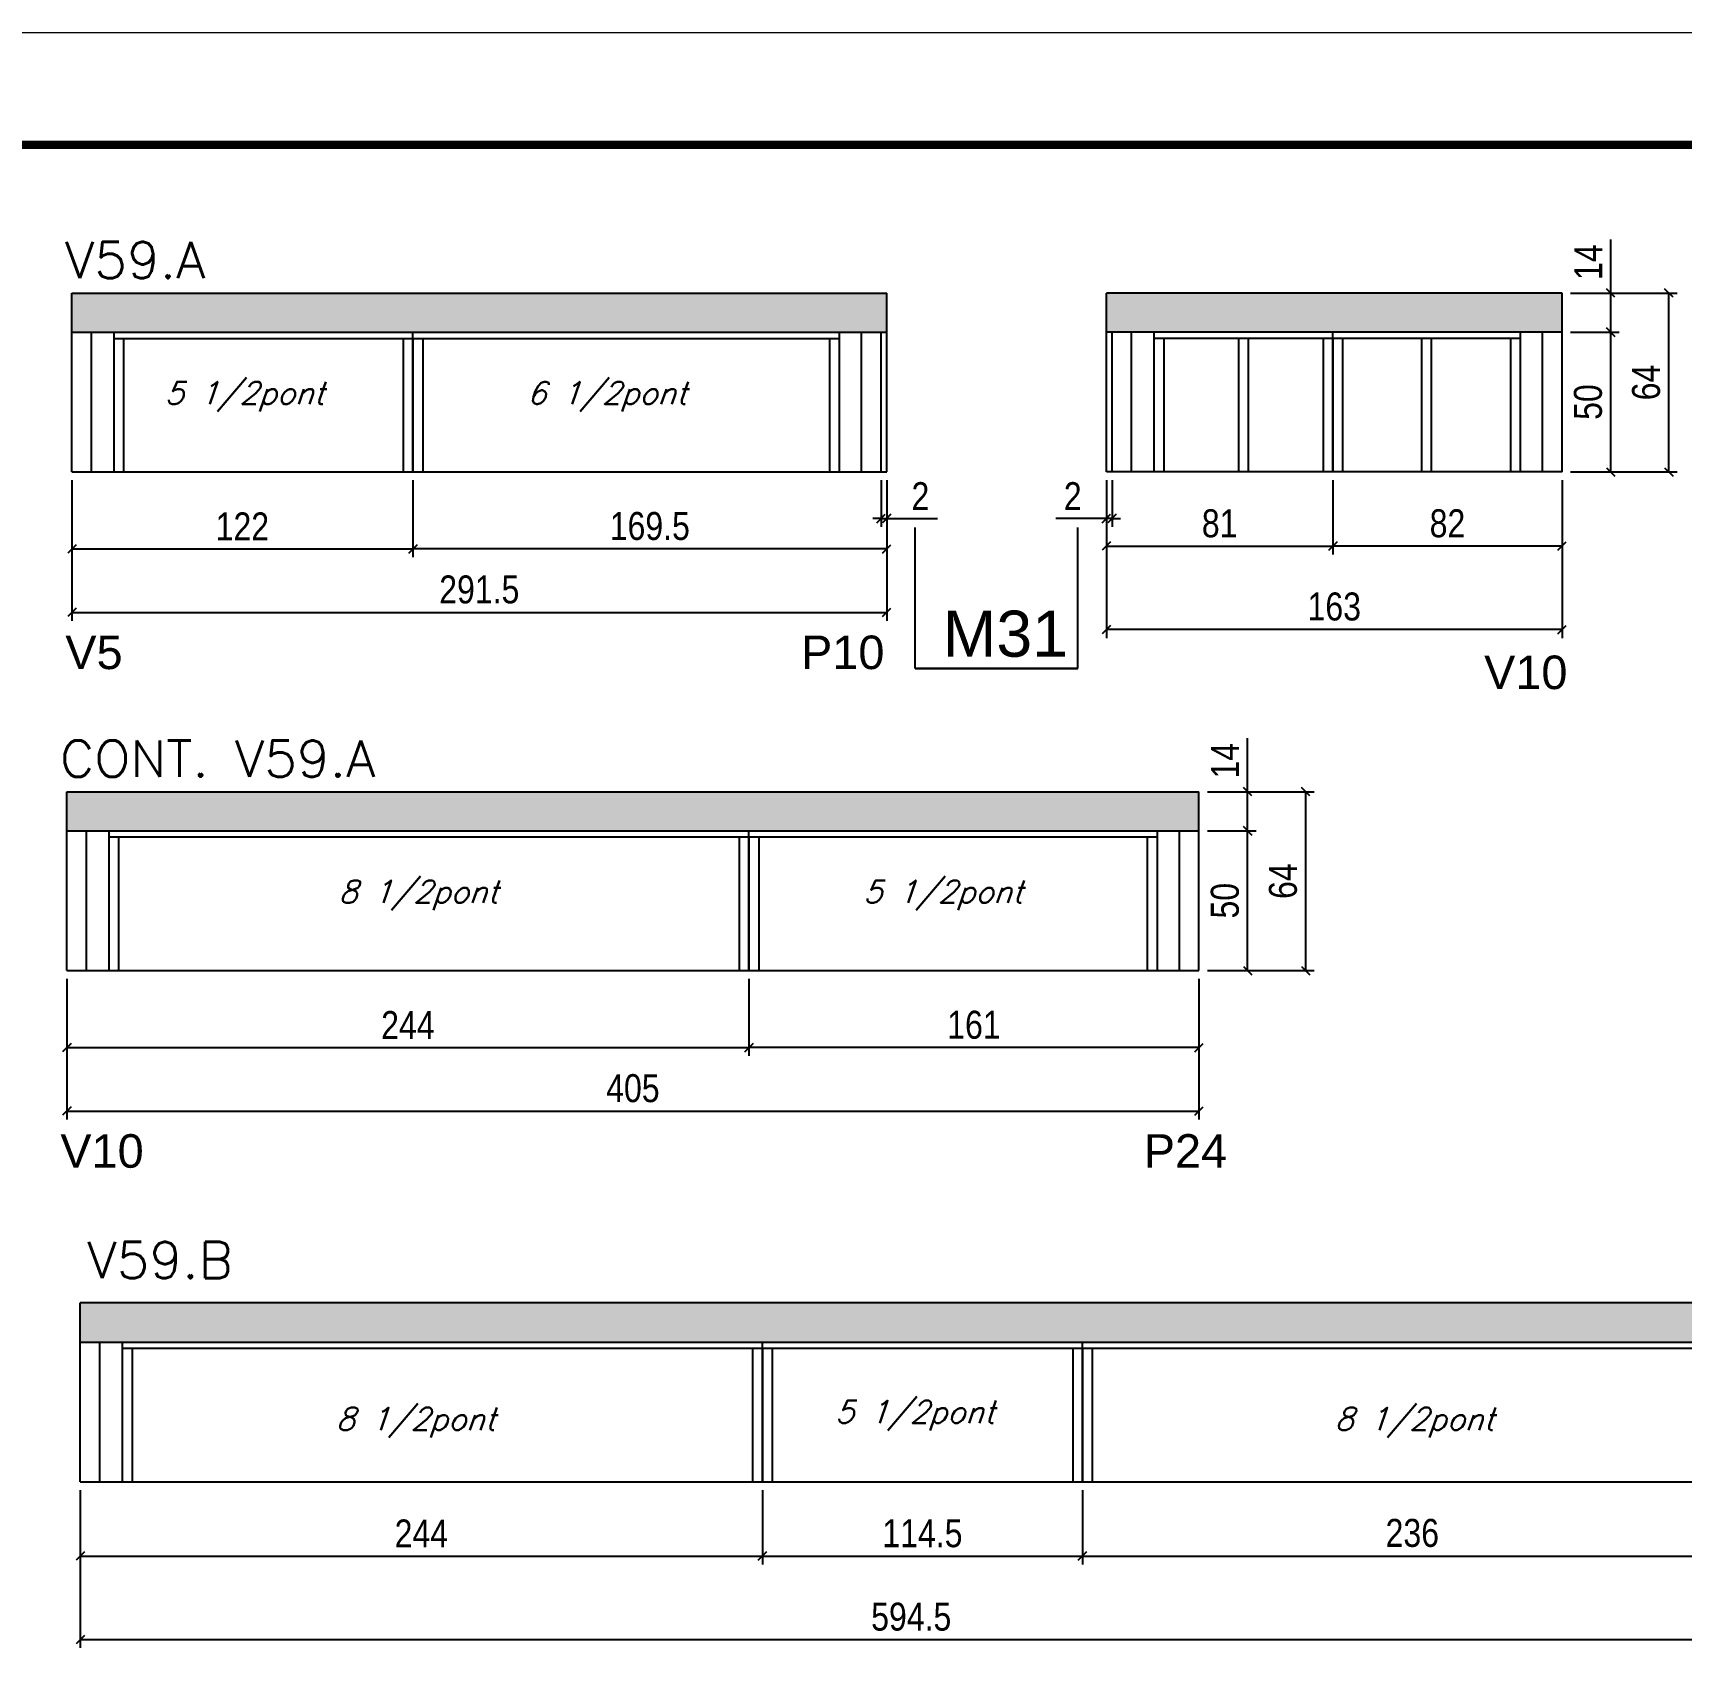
# Model space of a CAD drawing. Header units: millimetres. Extents: x 2921 to 9246, y 316 to 11751.
# Drawn here: x 6488 to 7077, y 1931 to 2514 of the extents above; entities that cross this region are included whole.
import ezdxf

# ---------------------------------------------------------------- set-up
doc = ezdxf.new("R2010")
doc.units = ezdxf.units.MM
doc.linetypes.add('DASHED', pattern=[0.75, 0.5, -0.25])
for name, color, linetype in [('1', 3, 'Continuous'), ('5', 5, 'Continuous'), ('COTA', 241, 'Continuous'), ('NOMENCLATURA', 7, 'Continuous'), ('Painéis', 200, 'Continuous'), ('SARR_2.2x7', 40, 'Continuous'), ('SARR_3.5x7', 81, 'Continuous'), ('texto', 7, 'Continuous')]:
    doc.layers.add(name, color=color, linetype=linetype)
for name, color, linetype, lineweight in [('Folhas', 255, 'Continuous', 9), ('SARRAFO DE PRESSAO', 251, 'DASHED', 9), ('Texto Seção', 7, 'Continuous', 15)]:
    doc.layers.add(name, color=color, linetype=linetype, lineweight=lineweight)
doc.styles.add('COTA TECNICA', font='techl___.ttf', dxfattribs={"height": 10})
doc.styles.add('REGUA-120', font='ROMANS.shx', dxfattribs={"height": 15})
doc.styles.add('Romans', font='romans.shx')
doc.styles.get("Standard").update_dxf_attribs({"font": 'arial.ttf'})
doc.dimstyles.new('PAINEL', dxfattribs={"dimtxt": 10, "dimasz": 3, "dimexe": 3, "dimexo": 3, "dimgap": 3, "dimtad": 1, "dimdec": 1, "dimzin": 12, "dimdsep": 46, "dimtxsty": 'COTA TECNICA', "dimblk1": 'OBLIQUE', "dimblk2": 'OBLIQUE', "dimsah": 1, "dimcen": 0.9, "dimclrd": 4, "dimclre": 4, "dimclrt": 240, "dimadec": 1, "dimazin": 3, "dimtfac": 1, "dimtdec": 1, "dimtmove": 0, "dimatfit": 3, "dimfxl": 1, "dimtolj": 1, "dimtzin": 12, "dimarcsym": 0})

# ---------------------------------------------------------------- blocks, each defined once
blk = doc.blocks.new('9999999999')
at = {"layer": 'Folhas'}
blk.add_lwpolyline([(98138.98, 34190.21), (99623.98, 34190.21), (99623.98, 35240.21), (98138.98, 35240.21)], close=True, dxfattribs=at)
at = {"layer": 'Folhas', "color": 30, "const_width": 3}
blk.add_lwpolyline([(98213.98, 34230.21), (99583.98, 34230.21), (99583.98, 35200.21), (98213.98, 35200.21)], close=True, dxfattribs=at)
blk = doc.blocks.new('_Oblique')
at = {"layer": '1', "color": 0, "lineweight": -2}
blk.add_line((-0.5, -0.5), (0.5, 0.5), dxfattribs=at)
blk = doc.blocks.new('*D618')
at = {"layer": 'Defpoints', "color": 0, "transparency": 16777216}
for p in [(6623.63, 2357.45), (6793.13, 2357.45), (6623.63, 2329.91)]:
    blk.add_point(p, dxfattribs=at)
at = {"layer": 'Painéis', "color": 4, "lineweight": -2, "transparency": 16777216}
for p, q in [((6623.63, 2354.45), (6623.63, 2326.91)), ((6793.13, 2354.45), (6793.13, 2326.91)), ((6793.13, 2329.91), (6623.63, 2329.91))]:
    blk.add_line(p, q, dxfattribs=at)
at = {"layer": 'Painéis', "color": 4, "lineweight": -2, "transparency": 16777216, "xscale": 3, "yscale": 3, "zscale": 3, "rotation": 180}
blk.add_blockref('_Oblique', (6623.63, 2329.91), dxfattribs=at)
at = {"layer": 'Painéis', "color": 4, "lineweight": -2, "transparency": 16777216, "xscale": 3, "yscale": 3, "zscale": 3}
blk.add_blockref('_Oblique', (6793.13, 2329.91), dxfattribs=at)
at = {"layer": 'Painéis', "color": 240, "lineweight": 5, "transparency": 16777216, "insert": (6708.38, 2338.05), "char_height": 10, "attachment_point": 5, "style": 'COTA TECNICA'}
blk.add_mtext('\\A1;169.5', dxfattribs=at)
blk = doc.blocks.new('*D627')
at = {"layer": 'Defpoints', "color": 0, "transparency": 16777216}
for p in [(7034.73, 2421.45), (7072.92, 2421.45), (7034.73, 2357.45)]:
    blk.add_point(p, dxfattribs=at)
at = {"layer": 'Painéis', "color": 4, "lineweight": -2, "transparency": 16777216}
for p, q in [((7037.73, 2421.45), (7075.92, 2421.45)), ((7072.92, 2357.45), (7072.92, 2421.45)), ((7037.73, 2357.45), (7075.92, 2357.45))]:
    blk.add_line(p, q, dxfattribs=at)
at = {"layer": 'Painéis', "color": 4, "lineweight": -2, "transparency": 16777216, "xscale": 3, "yscale": 3, "zscale": 3}
for p, rotation in [((7072.92, 2421.45), 90), ((7072.92, 2357.45), 270)]:
    blk.add_blockref('_Oblique', p, dxfattribs=dict(at, rotation=rotation))
at = {"layer": 'Painéis', "color": 240, "lineweight": 5, "transparency": 16777216, "insert": (7064.82, 2389.45), "char_height": 10, "attachment_point": 5, "rotation": 90, "style": 'COTA TECNICA'}
blk.add_mtext('\\A1;64', dxfattribs=at)
blk = doc.blocks.new('*D628')
at = {"layer": 'Defpoints', "color": 0, "transparency": 16777216}
for p in [(7034.73, 2407.45), (7052.15, 2407.45), (7034.73, 2357.45)]:
    blk.add_point(p, dxfattribs=at)
at = {"layer": 'Painéis', "color": 4, "lineweight": -2, "transparency": 16777216}
for p, q in [((7037.73, 2407.45), (7055.15, 2407.45)), ((7052.15, 2357.45), (7052.15, 2407.45)), ((7037.73, 2357.45), (7055.15, 2357.45))]:
    blk.add_line(p, q, dxfattribs=at)
at = {"layer": 'Painéis', "color": 4, "lineweight": -2, "transparency": 16777216, "xscale": 3, "yscale": 3, "zscale": 3}
for p, rotation in [((7052.15, 2407.45), 90), ((7052.15, 2357.45), 270)]:
    blk.add_blockref('_Oblique', p, dxfattribs=dict(at, rotation=rotation))
at = {"layer": 'Painéis', "color": 240, "lineweight": 5, "transparency": 16777216, "insert": (7044.04, 2382.45), "char_height": 10, "attachment_point": 5, "rotation": 90, "style": 'COTA TECNICA'}
blk.add_mtext('\\A1;50', dxfattribs=at)
blk = doc.blocks.new('*D629')
at = {"layer": 'Defpoints', "color": 0, "transparency": 16777216}
for p in [(7034.73, 2421.45), (7052.15, 2421.45), (7034.73, 2407.45)]:
    blk.add_point(p, dxfattribs=at)
at = {"layer": 'Painéis', "color": 4, "lineweight": -2, "transparency": 16777216}
for p, q in [((7052.15, 2421.45), (7052.15, 2440.57)), ((7037.73, 2421.45), (7055.15, 2421.45)), ((7052.15, 2407.45), (7052.15, 2421.45)), ((7037.73, 2407.45), (7055.15, 2407.45))]:
    blk.add_line(p, q, dxfattribs=at)
at = {"layer": 'Painéis', "color": 4, "lineweight": -2, "transparency": 16777216, "xscale": 3, "yscale": 3, "zscale": 3}
for p, rotation in [((7052.15, 2421.45), 90), ((7052.15, 2407.45), 270)]:
    blk.add_blockref('_Oblique', p, dxfattribs=dict(at, rotation=rotation))
at = {"layer": 'Painéis', "color": 240, "lineweight": 5, "transparency": 16777216, "insert": (7044.08, 2432.51), "char_height": 10, "attachment_point": 5, "rotation": 90, "style": 'COTA TECNICA'}
blk.add_mtext('\\A1;14', dxfattribs=at)
blk = doc.blocks.new('*D1078')
at = {"layer": 'Defpoints', "color": 0, "transparency": 16777216}
for p in [(6501.63, 2357.45), (6623.63, 2357.45), (6623.63, 2329.91)]:
    blk.add_point(p, dxfattribs=at)
at = {"layer": 'Painéis', "color": 4, "lineweight": -2, "transparency": 16777216}
for p, q in [((6501.63, 2354.45), (6501.63, 2326.91)), ((6623.63, 2354.45), (6623.63, 2326.91)), ((6501.63, 2329.91), (6623.63, 2329.91))]:
    blk.add_line(p, q, dxfattribs=at)
at = {"layer": 'Painéis', "color": 4, "lineweight": -2, "transparency": 16777216, "xscale": 3, "yscale": 3, "zscale": 3, "rotation": 180}
blk.add_blockref('_Oblique', (6501.63, 2329.91), dxfattribs=at)
at = {"layer": 'Painéis', "color": 4, "lineweight": -2, "transparency": 16777216, "xscale": 3, "yscale": 3, "zscale": 3}
blk.add_blockref('_Oblique', (6623.63, 2329.91), dxfattribs=at)
at = {"layer": 'Painéis', "color": 240, "lineweight": 5, "transparency": 16777216, "insert": (6562.63, 2337.97), "char_height": 10, "attachment_point": 5, "style": 'COTA TECNICA'}
blk.add_mtext('\\A1;122', dxfattribs=at)
blk = doc.blocks.new('*D1079')
at = {"layer": 'Defpoints', "color": 0, "transparency": 16777216}
for p in [(6501.63, 2357.45), (6793.13, 2357.45), (6793.13, 2307.22)]:
    blk.add_point(p, dxfattribs=at)
at = {"layer": 'Painéis', "color": 4, "lineweight": -2, "transparency": 16777216}
for p, q in [((6501.63, 2354.45), (6501.63, 2304.22)), ((6793.13, 2354.45), (6793.13, 2304.22)), ((6501.63, 2307.22), (6793.13, 2307.22))]:
    blk.add_line(p, q, dxfattribs=at)
at = {"layer": 'Painéis', "color": 4, "lineweight": -2, "transparency": 16777216, "xscale": 3, "yscale": 3, "zscale": 3, "rotation": 180}
blk.add_blockref('_Oblique', (6501.63, 2307.22), dxfattribs=at)
at = {"layer": 'Painéis', "color": 4, "lineweight": -2, "transparency": 16777216, "xscale": 3, "yscale": 3, "zscale": 3}
blk.add_blockref('_Oblique', (6793.13, 2307.22), dxfattribs=at)
at = {"layer": 'Painéis', "color": 240, "lineweight": 5, "transparency": 16777216, "insert": (6647.38, 2315.35), "char_height": 10, "attachment_point": 5, "style": 'COTA TECNICA'}
blk.add_mtext('\\A1;291.5', dxfattribs=at)
blk = doc.blocks.new('*D630')
at = {"layer": 'COTA', "color": 4, "linetype": 'ByBlock', "lineweight": -2, "transparency": 16777216}
for p, q in [((6791.13, 2354.45), (6791.13, 2337.79)), ((6793.13, 2354.45), (6793.13, 2337.79)), ((6791.13, 2340.79), (6788.13, 2340.79)), ((6791.13, 2340.79), (6793.13, 2340.79)), ((6793.13, 2340.79), (6811.24, 2340.79))]:
    blk.add_line(p, q, dxfattribs=at)
at = {"layer": 'Defpoints', "color": 0, "linetype": 'ByBlock', "transparency": 16777216}
for p in [(6791.13, 2357.45), (6793.13, 2357.45), (6793.13, 2340.79)]:
    blk.add_point(p, dxfattribs=at)
at = {"layer": 'COTA', "color": 4, "linetype": 'ByBlock', "lineweight": -2, "transparency": 16777216, "xscale": 3, "yscale": 3, "zscale": 3}
blk.add_blockref('_Oblique', (6791.13, 2340.79), dxfattribs=at)
at = {"layer": 'COTA', "color": 4, "linetype": 'ByBlock', "lineweight": -2, "transparency": 16777216, "xscale": 3, "yscale": 3, "zscale": 3, "rotation": 180}
blk.add_blockref('_Oblique', (6793.13, 2340.79), dxfattribs=at)
at = {"layer": 'COTA', "color": 240, "linetype": 'ByBlock', "transparency": 16777216, "insert": (6805.18, 2348.79), "char_height": 10, "attachment_point": 5, "style": 'COTA TECNICA'}
blk.add_mtext('\\A1;2', dxfattribs=at)
blk = doc.blocks.new('*D586')
at = {"layer": 'Defpoints', "color": 0, "transparency": 16777216}
for p in [(6871.73, 2357.45), (6952.73, 2357.45), (6952.73, 2330.91)]:
    blk.add_point(p, dxfattribs=at)
at = {"layer": 'Painéis', "color": 4, "lineweight": -2, "transparency": 16777216}
for p, q in [((6871.73, 2354.45), (6871.73, 2327.91)), ((6952.73, 2354.45), (6952.73, 2327.91)), ((6871.73, 2330.91), (6952.73, 2330.91))]:
    blk.add_line(p, q, dxfattribs=at)
at = {"layer": 'Painéis', "color": 4, "lineweight": -2, "transparency": 16777216, "xscale": 3, "yscale": 3, "zscale": 3, "rotation": 180}
blk.add_blockref('_Oblique', (6871.73, 2330.91), dxfattribs=at)
at = {"layer": 'Painéis', "color": 4, "lineweight": -2, "transparency": 16777216, "xscale": 3, "yscale": 3, "zscale": 3}
blk.add_blockref('_Oblique', (6952.73, 2330.91), dxfattribs=at)
at = {"layer": 'Painéis', "color": 240, "lineweight": 5, "transparency": 16777216, "insert": (6912.23, 2339.01), "char_height": 10, "attachment_point": 5, "style": 'COTA TECNICA'}
blk.add_mtext('\\A1;81', dxfattribs=at)
blk = doc.blocks.new('*D1054')
at = {"layer": 'Defpoints', "color": 0, "transparency": 16777216}
for p in [(6952.73, 2357.45), (7034.73, 2357.45), (6952.73, 2330.91)]:
    blk.add_point(p, dxfattribs=at)
at = {"layer": 'Painéis', "color": 4, "lineweight": -2, "transparency": 16777216}
for p, q in [((6952.73, 2354.45), (6952.73, 2327.91)), ((7034.73, 2354.45), (7034.73, 2327.91)), ((7034.73, 2330.91), (6952.73, 2330.91))]:
    blk.add_line(p, q, dxfattribs=at)
at = {"layer": 'Painéis', "color": 4, "lineweight": -2, "transparency": 16777216, "xscale": 3, "yscale": 3, "zscale": 3, "rotation": 180}
blk.add_blockref('_Oblique', (6952.73, 2330.91), dxfattribs=at)
at = {"layer": 'Painéis', "color": 4, "lineweight": -2, "transparency": 16777216, "xscale": 3, "yscale": 3, "zscale": 3}
blk.add_blockref('_Oblique', (7034.73, 2330.91), dxfattribs=at)
at = {"layer": 'Painéis', "color": 240, "lineweight": 5, "transparency": 16777216, "insert": (6993.73, 2339.01), "char_height": 10, "attachment_point": 5, "style": 'COTA TECNICA'}
blk.add_mtext('\\A1;82', dxfattribs=at)
blk = doc.blocks.new('*D587')
at = {"layer": 'Defpoints', "color": 0, "transparency": 16777216}
for p in [(6871.73, 2357.45), (7034.73, 2357.45), (6871.73, 2301.03)]:
    blk.add_point(p, dxfattribs=at)
at = {"layer": 'Painéis', "color": 4, "lineweight": -2, "transparency": 16777216}
for p, q in [((6871.73, 2354.45), (6871.73, 2298.03)), ((7034.73, 2354.45), (7034.73, 2298.03)), ((7034.73, 2301.03), (6871.73, 2301.03))]:
    blk.add_line(p, q, dxfattribs=at)
at = {"layer": 'Painéis', "color": 4, "lineweight": -2, "transparency": 16777216, "xscale": 3, "yscale": 3, "zscale": 3, "rotation": 180}
blk.add_blockref('_Oblique', (6871.73, 2301.03), dxfattribs=at)
at = {"layer": 'Painéis', "color": 4, "lineweight": -2, "transparency": 16777216, "xscale": 3, "yscale": 3, "zscale": 3}
blk.add_blockref('_Oblique', (7034.73, 2301.03), dxfattribs=at)
at = {"layer": 'Painéis', "color": 240, "lineweight": 5, "transparency": 16777216, "insert": (6953.23, 2309.25), "char_height": 10, "attachment_point": 5, "style": 'COTA TECNICA'}
blk.add_mtext('\\A1;163', dxfattribs=at)
blk = doc.blocks.new('*D588')
at = {"layer": 'COTA', "color": 4, "linetype": 'ByBlock', "lineweight": -2, "transparency": 16777216}
for p, q in [((6871.73, 2354.45), (6871.73, 2337.79)), ((6873.73, 2354.45), (6873.73, 2337.79)), ((6871.73, 2340.79), (6853.62, 2340.79)), ((6873.73, 2340.79), (6871.73, 2340.79)), ((6873.73, 2340.79), (6876.73, 2340.79))]:
    blk.add_line(p, q, dxfattribs=at)
at = {"layer": 'Defpoints', "color": 0, "linetype": 'ByBlock', "transparency": 16777216}
for p in [(6871.73, 2357.45), (6873.73, 2357.45), (6871.73, 2340.79)]:
    blk.add_point(p, dxfattribs=at)
at = {"layer": 'COTA', "color": 4, "linetype": 'ByBlock', "lineweight": -2, "transparency": 16777216, "xscale": 3, "yscale": 3, "zscale": 3}
blk.add_blockref('_Oblique', (6871.73, 2340.79), dxfattribs=at)
at = {"layer": 'COTA', "color": 4, "linetype": 'ByBlock', "lineweight": -2, "transparency": 16777216, "xscale": 3, "yscale": 3, "zscale": 3, "rotation": 180}
blk.add_blockref('_Oblique', (6873.73, 2340.79), dxfattribs=at)
at = {"layer": 'COTA', "color": 240, "linetype": 'ByBlock', "transparency": 16777216, "insert": (6859.67, 2348.79), "char_height": 10, "attachment_point": 5, "style": 'COTA TECNICA'}
blk.add_mtext('\\A1;2', dxfattribs=at)
blk = doc.blocks.new('*D589')
at = {"layer": 'Defpoints', "color": 0, "transparency": 16777216}
for p in [(6743.83, 2179.06), (6904.83, 2179.06), (6743.83, 2151.51)]:
    blk.add_point(p, dxfattribs=at)
at = {"layer": 'Painéis', "color": 4, "lineweight": -2, "transparency": 16777216}
for p, q in [((6743.83, 2176.06), (6743.83, 2148.51)), ((6904.83, 2176.06), (6904.83, 2148.51)), ((6904.83, 2151.51), (6743.83, 2151.51))]:
    blk.add_line(p, q, dxfattribs=at)
at = {"layer": 'Painéis', "color": 4, "lineweight": -2, "transparency": 16777216, "xscale": 3, "yscale": 3, "zscale": 3, "rotation": 180}
blk.add_blockref('_Oblique', (6743.83, 2151.51), dxfattribs=at)
at = {"layer": 'Painéis', "color": 4, "lineweight": -2, "transparency": 16777216, "xscale": 3, "yscale": 3, "zscale": 3}
blk.add_blockref('_Oblique', (6904.83, 2151.51), dxfattribs=at)
at = {"layer": 'Painéis', "color": 240, "lineweight": 5, "transparency": 16777216, "insert": (6824.33, 2159.62), "char_height": 10, "attachment_point": 5, "style": 'COTA TECNICA'}
blk.add_mtext('\\A1;161', dxfattribs=at)
blk = doc.blocks.new('*D1055')
at = {"layer": 'Defpoints', "color": 0, "transparency": 16777216}
for p in [(6904.83, 2243.06), (6943.02, 2243.06), (6904.83, 2179.06)]:
    blk.add_point(p, dxfattribs=at)
at = {"layer": 'Painéis', "color": 4, "lineweight": -2, "transparency": 16777216}
for p, q in [((6907.83, 2243.06), (6946.02, 2243.06)), ((6943.02, 2179.06), (6943.02, 2243.06)), ((6907.83, 2179.06), (6946.02, 2179.06))]:
    blk.add_line(p, q, dxfattribs=at)
at = {"layer": 'Painéis', "color": 4, "lineweight": -2, "transparency": 16777216, "xscale": 3, "yscale": 3, "zscale": 3}
for p, rotation in [((6943.02, 2243.06), 90), ((6943.02, 2179.06), 270)]:
    blk.add_blockref('_Oblique', p, dxfattribs=dict(at, rotation=rotation))
at = {"layer": 'Painéis', "color": 240, "lineweight": 5, "transparency": 16777216, "insert": (6934.92, 2211.06), "char_height": 10, "attachment_point": 5, "rotation": 90, "style": 'COTA TECNICA'}
blk.add_mtext('\\A1;64', dxfattribs=at)
blk = doc.blocks.new('*D1056')
at = {"layer": 'Defpoints', "color": 0, "transparency": 16777216}
for p in [(6904.83, 2229.06), (6922.25, 2229.06), (6904.83, 2179.06)]:
    blk.add_point(p, dxfattribs=at)
at = {"layer": 'Painéis', "color": 4, "lineweight": -2, "transparency": 16777216}
for p, q in [((6907.83, 2229.06), (6925.25, 2229.06)), ((6922.25, 2179.06), (6922.25, 2229.06)), ((6907.83, 2179.06), (6925.25, 2179.06))]:
    blk.add_line(p, q, dxfattribs=at)
at = {"layer": 'Painéis', "color": 4, "lineweight": -2, "transparency": 16777216, "xscale": 3, "yscale": 3, "zscale": 3}
for p, rotation in [((6922.25, 2229.06), 90), ((6922.25, 2179.06), 270)]:
    blk.add_blockref('_Oblique', p, dxfattribs=dict(at, rotation=rotation))
at = {"layer": 'Painéis', "color": 240, "lineweight": 5, "transparency": 16777216, "insert": (6914.14, 2204.06), "char_height": 10, "attachment_point": 5, "rotation": 90, "style": 'COTA TECNICA'}
blk.add_mtext('\\A1;50', dxfattribs=at)
blk = doc.blocks.new('*D1057')
at = {"layer": 'Defpoints', "color": 0, "transparency": 16777216}
for p in [(6904.83, 2243.06), (6922.25, 2243.06), (6904.83, 2229.06)]:
    blk.add_point(p, dxfattribs=at)
at = {"layer": 'Painéis', "color": 4, "lineweight": -2, "transparency": 16777216}
for p, q in [((6922.25, 2243.06), (6922.25, 2262.18)), ((6907.83, 2243.06), (6925.25, 2243.06)), ((6922.25, 2229.06), (6922.25, 2243.06)), ((6907.83, 2229.06), (6925.25, 2229.06))]:
    blk.add_line(p, q, dxfattribs=at)
at = {"layer": 'Painéis', "color": 4, "lineweight": -2, "transparency": 16777216, "xscale": 3, "yscale": 3, "zscale": 3}
for p, rotation in [((6922.25, 2243.06), 90), ((6922.25, 2229.06), 270)]:
    blk.add_blockref('_Oblique', p, dxfattribs=dict(at, rotation=rotation))
at = {"layer": 'Painéis', "color": 240, "lineweight": 5, "transparency": 16777216, "insert": (6914.18, 2254.12), "char_height": 10, "attachment_point": 5, "rotation": 90, "style": 'COTA TECNICA'}
blk.add_mtext('\\A1;14', dxfattribs=at)
blk = doc.blocks.new('*D1058')
at = {"layer": 'Defpoints', "color": 0, "transparency": 16777216}
for p in [(6499.83, 2179.06), (6743.83, 2179.06), (6743.83, 2151.51)]:
    blk.add_point(p, dxfattribs=at)
at = {"layer": 'Painéis', "color": 4, "lineweight": -2, "transparency": 16777216}
for p, q in [((6499.83, 2176.06), (6499.83, 2148.51)), ((6743.83, 2176.06), (6743.83, 2148.51)), ((6499.83, 2151.51), (6743.83, 2151.51))]:
    blk.add_line(p, q, dxfattribs=at)
at = {"layer": 'Painéis', "color": 4, "lineweight": -2, "transparency": 16777216, "xscale": 3, "yscale": 3, "zscale": 3, "rotation": 180}
blk.add_blockref('_Oblique', (6499.83, 2151.51), dxfattribs=at)
at = {"layer": 'Painéis', "color": 4, "lineweight": -2, "transparency": 16777216, "xscale": 3, "yscale": 3, "zscale": 3}
blk.add_blockref('_Oblique', (6743.83, 2151.51), dxfattribs=at)
at = {"layer": 'Painéis', "color": 240, "lineweight": 5, "transparency": 16777216, "insert": (6621.83, 2159.59), "char_height": 10, "attachment_point": 5, "style": 'COTA TECNICA'}
blk.add_mtext('\\A1;244', dxfattribs=at)
blk = doc.blocks.new('*D1059')
at = {"layer": 'Defpoints', "color": 0, "transparency": 16777216}
for p in [(6499.83, 2179.06), (6904.83, 2179.06), (6904.83, 2128.82)]:
    blk.add_point(p, dxfattribs=at)
at = {"layer": 'Painéis', "color": 4, "lineweight": -2, "transparency": 16777216}
for p, q in [((6499.83, 2176.06), (6499.83, 2125.82)), ((6904.83, 2176.06), (6904.83, 2125.82)), ((6499.83, 2128.82), (6904.83, 2128.82))]:
    blk.add_line(p, q, dxfattribs=at)
at = {"layer": 'Painéis', "color": 4, "lineweight": -2, "transparency": 16777216, "xscale": 3, "yscale": 3, "zscale": 3, "rotation": 180}
blk.add_blockref('_Oblique', (6499.83, 2128.82), dxfattribs=at)
at = {"layer": 'Painéis', "color": 4, "lineweight": -2, "transparency": 16777216, "xscale": 3, "yscale": 3, "zscale": 3}
blk.add_blockref('_Oblique', (6904.83, 2128.82), dxfattribs=at)
at = {"layer": 'Painéis', "color": 240, "lineweight": 5, "transparency": 16777216, "insert": (6702.33, 2136.93), "char_height": 10, "attachment_point": 5, "style": 'COTA TECNICA'}
blk.add_mtext('\\A1;405', dxfattribs=at)
blk = doc.blocks.new('*D590')
at = {"layer": 'COTA', "color": 4, "linetype": 'ByBlock', "lineweight": -2, "transparency": 16777216}
for p, q in [((6504.65, 1993.14), (6504.65, 1966.6)), ((6748.65, 1993.14), (6748.65, 1966.6)), ((6504.65, 1969.6), (6748.65, 1969.6))]:
    blk.add_line(p, q, dxfattribs=at)
at = {"layer": 'Defpoints', "color": 0, "linetype": 'ByBlock', "transparency": 16777216}
for p in [(6504.65, 1996.14), (6748.65, 1996.14), (6748.65, 1969.6)]:
    blk.add_point(p, dxfattribs=at)
at = {"layer": 'COTA', "color": 4, "linetype": 'ByBlock', "lineweight": -2, "transparency": 16777216, "xscale": 3, "yscale": 3, "zscale": 3, "rotation": 180}
blk.add_blockref('_Oblique', (6504.65, 1969.6), dxfattribs=at)
at = {"layer": 'COTA', "color": 4, "linetype": 'ByBlock', "lineweight": -2, "transparency": 16777216, "xscale": 3, "yscale": 3, "zscale": 3}
blk.add_blockref('_Oblique', (6748.65, 1969.6), dxfattribs=at)
at = {"layer": 'COTA', "color": 240, "linetype": 'ByBlock', "transparency": 16777216, "insert": (6626.65, 1977.68), "char_height": 10, "attachment_point": 5, "style": 'COTA TECNICA'}
blk.add_mtext('\\A1;244', dxfattribs=at)
blk = doc.blocks.new('*D591')
at = {"layer": 'COTA', "color": 4, "linetype": 'ByBlock', "lineweight": -2, "transparency": 16777216}
for p, q in [((6863.15, 1993.14), (6863.15, 1966.6)), ((7099.15, 1993.14), (7099.15, 1966.6)), ((6863.15, 1969.6), (7099.15, 1969.6))]:
    blk.add_line(p, q, dxfattribs=at)
at = {"layer": 'Defpoints', "color": 0, "linetype": 'ByBlock', "transparency": 16777216}
for p in [(6863.15, 1996.14), (7099.15, 1996.14), (7099.15, 1969.6)]:
    blk.add_point(p, dxfattribs=at)
at = {"layer": 'COTA', "color": 4, "linetype": 'ByBlock', "lineweight": -2, "transparency": 16777216, "xscale": 3, "yscale": 3, "zscale": 3, "rotation": 180}
blk.add_blockref('_Oblique', (6863.15, 1969.6), dxfattribs=at)
at = {"layer": 'COTA', "color": 4, "linetype": 'ByBlock', "lineweight": -2, "transparency": 16777216, "xscale": 3, "yscale": 3, "zscale": 3}
blk.add_blockref('_Oblique', (7099.15, 1969.6), dxfattribs=at)
at = {"layer": 'COTA', "color": 240, "linetype": 'ByBlock', "transparency": 16777216, "insert": (6981.15, 1977.82), "char_height": 10, "width": 210.731, "attachment_point": 5, "style": 'COTA TECNICA'}
blk.add_mtext('\\A1;236', dxfattribs=at)
blk = doc.blocks.new('*D1060')
at = {"layer": 'COTA', "color": 4, "linetype": 'ByBlock', "lineweight": -2, "transparency": 16777216}
for p, q in [((6504.65, 1993.14), (6504.65, 1936.72)), ((7099.15, 1993.14), (7099.15, 1936.72)), ((6504.65, 1939.72), (7099.15, 1939.72))]:
    blk.add_line(p, q, dxfattribs=at)
at = {"layer": 'Defpoints', "color": 0, "linetype": 'ByBlock', "transparency": 16777216}
for p in [(6504.65, 1996.14), (7099.15, 1996.14), (7099.15, 1939.72)]:
    blk.add_point(p, dxfattribs=at)
at = {"layer": 'COTA', "color": 4, "linetype": 'ByBlock', "lineweight": -2, "transparency": 16777216, "xscale": 3, "yscale": 3, "zscale": 3, "rotation": 180}
blk.add_blockref('_Oblique', (6504.65, 1939.72), dxfattribs=at)
at = {"layer": 'COTA', "color": 4, "linetype": 'ByBlock', "lineweight": -2, "transparency": 16777216, "xscale": 3, "yscale": 3, "zscale": 3}
blk.add_blockref('_Oblique', (7099.15, 1939.72), dxfattribs=at)
at = {"layer": 'COTA', "color": 240, "linetype": 'ByBlock', "transparency": 16777216, "insert": (6801.9, 1947.86), "char_height": 10, "attachment_point": 5, "style": 'COTA TECNICA'}
blk.add_mtext('\\A1;594.5', dxfattribs=at)
blk = doc.blocks.new('*D592')
at = {"layer": 'COTA', "color": 4, "linetype": 'ByBlock', "lineweight": -2, "transparency": 16777216}
for p, q in [((6748.65, 1993.14), (6748.65, 1966.6)), ((6863.15, 1993.14), (6863.15, 1966.6)), ((6748.65, 1969.6), (6863.15, 1969.6))]:
    blk.add_line(p, q, dxfattribs=at)
at = {"layer": 'Defpoints', "color": 0, "linetype": 'ByBlock', "transparency": 16777216}
for p in [(6748.65, 1996.14), (6863.15, 1996.14), (6863.15, 1969.6)]:
    blk.add_point(p, dxfattribs=at)
at = {"layer": 'COTA', "color": 4, "linetype": 'ByBlock', "lineweight": -2, "transparency": 16777216, "xscale": 3, "yscale": 3, "zscale": 3, "rotation": 180}
blk.add_blockref('_Oblique', (6748.65, 1969.6), dxfattribs=at)
at = {"layer": 'COTA', "color": 4, "linetype": 'ByBlock', "lineweight": -2, "transparency": 16777216, "xscale": 3, "yscale": 3, "zscale": 3}
blk.add_blockref('_Oblique', (6863.15, 1969.6), dxfattribs=at)
at = {"layer": 'COTA', "color": 240, "linetype": 'ByBlock', "transparency": 16777216, "insert": (6805.9, 1977.71), "char_height": 10, "attachment_point": 5, "style": 'COTA TECNICA'}
blk.add_mtext('\\A1;114.5', dxfattribs=at)

msp = doc.modelspace()

# ---------------------------------------------------------------- hatches: boundary and pattern name
at = {"layer": 'COTA', "linetype": 'ByBlock'}
h = msp.add_hatch(dxfattribs=at)
h.set_pattern_fill('AR-CONC', color=256, scale=0.03)
h.set_pattern_definition([(50, (4936.9086, -14134.374), (5.4655401, -0.4781726), [0.5715, -6.2865]), (355, (4936.9086, -14134.374), (-1.0573026, 5.7317054), [0.4572, -5.0292175]), (100.451445, (4937.364, -14134.414), (4.4082374, 5.2535326), [0.4857003, -5.3427073]), (46.1842, (4936.9086, -14132.85), (8.1323712, -1.2612698), [0.85725, -9.42975]), (96.63556, (4937.586, -14132.955), (7.122124, 7.4227837), [0.7285507, -8.0140682]), (351.18415, (4936.909, -14132.85), (7.122124, 7.4227837), [0.685799, -7.543792]), (21, (4937.6706, -14133.231), (4.5484317, -3.067956), [0.5715, -6.2865]), (326, (4937.6706, -14133.231), (1.8540609, 5.525639), [0.4572, -5.0292]), (71.451445, (4938.0497, -14133.487), (6.4024926, 2.457683), [0.4857003, -5.3426981]), (37.5, (4936.9086, -14134.3742), (0.0926581, 2.53665117), [0, -4.96824, 0, -5.1054, 0, -5.04825]), (7.5, (4936.9086, -14134.3742), (2.00458988, 3.00541724), [0, -2.91084, 0, -4.85394, 0, -1.92405]), (327.5, (4935.2094, -14134.3742), (4.06771786, -0.17186232), [0, -1.905, 0, -5.9436, 0, -7.8867]), (317.5, (4934.4474, -14134.3742), (4.44387544, 0.7627947), [0, -2.4765, 0, -3.94716, 0, -5.6007])])
h.paths.add_polyline_path([(6793.13, 2407.45), (6793.13, 2421.45), (6501.63, 2421.45), (6501.63, 2407.45)])
h = msp.add_hatch(dxfattribs=at)
h.set_pattern_fill('AR-CONC', color=256, scale=0.03)
h.set_pattern_definition([(50, (5370.2836, -14134.374), (5.4655401, -0.4781726), [0.5715, -6.2865]), (355, (5370.2836, -14134.374), (-1.0573026, 5.7317054), [0.4572, -5.0292175]), (100.451445, (5370.739, -14134.414), (4.4082374, 5.2535326), [0.4857003, -5.3427073]), (46.1842, (5370.2836, -14132.85), (8.1323712, -1.2612698), [0.85725, -9.42975]), (96.63556, (5370.961, -14132.955), (7.122124, 7.4227837), [0.7285507, -8.0140682]), (351.18415, (5370.284, -14132.85), (7.122124, 7.4227837), [0.685799, -7.543792]), (21, (5371.0456, -14133.231), (4.5484317, -3.067956), [0.5715, -6.2865]), (326, (5371.0456, -14133.231), (1.8540609, 5.525639), [0.4572, -5.0292]), (71.451445, (5371.4246, -14133.487), (6.4024926, 2.457683), [0.4857003, -5.3426981]), (37.5, (5370.2836, -14134.3742), (0.0926581, 2.53665117), [0, -4.96824, 0, -5.1054, 0, -5.04825]), (7.5, (5370.2836, -14134.3742), (2.00458988, 3.00541724), [0, -2.91084, 0, -4.85394, 0, -1.92405]), (327.5, (5368.5843, -14134.3742), (4.06771786, -0.17186232), [0, -1.905, 0, -5.9436, 0, -7.8867]), (317.5, (5367.8223, -14134.3742), (4.44387544, 0.7627947), [0, -2.4765, 0, -3.94716, 0, -5.6007])])
h.paths.add_polyline_path([(7034.73, 2421.45), (7034.73, 2407.45), (6871.73, 2407.45), (6871.73, 2421.45)])
h = msp.add_hatch(dxfattribs=at)
h.set_pattern_fill('AR-CONC', color=256, scale=0.03)
h.set_pattern_definition([(50, (4935.112, -14312.768), (5.4655401, -0.4781726), [0.5715, -6.2865]), (355, (4935.112, -14312.768), (-1.0573026, 5.7317054), [0.4572, -5.0292175]), (100.451445, (4935.5676, -14312.808), (4.4082374, 5.2535326), [0.4857003, -5.3427073]), (46.1842, (4935.112, -14311.244), (8.1323712, -1.2612698), [0.85725, -9.42975]), (96.63556, (4935.79, -14311.349), (7.122124, 7.4227837), [0.7285507, -8.0140682]), (351.18415, (4935.112, -14311.244), (7.122124, 7.4227837), [0.685799, -7.543792]), (21, (4935.874, -14311.625), (4.5484317, -3.067956), [0.5715, -6.2865]), (326, (4935.874, -14311.625), (1.8540609, 5.525639), [0.4572, -5.0292]), (71.451445, (4936.253, -14311.8807), (6.4024926, 2.457683), [0.4857003, -5.3426981]), (37.5, (4935.1122, -14312.768), (0.0926581, 2.53665117), [0, -4.96824, 0, -5.1054, 0, -5.04825]), (7.5, (4935.1122, -14312.768), (2.00458988, 3.00541724), [0, -2.91084, 0, -4.85394, 0, -1.92405]), (327.5, (4933.413, -14312.768), (4.06771786, -0.17186232), [0, -1.905, 0, -5.9436, 0, -7.8867]), (317.5, (4932.651, -14312.768), (4.44387544, 0.7627947), [0, -2.4765, 0, -3.94716, 0, -5.6007])])
h.paths.add_polyline_path([(6904.83, 2229.06), (6904.83, 2243.06), (6499.83, 2243.06), (6499.83, 2229.06)])
h = msp.add_hatch(dxfattribs=at)
h.set_pattern_fill('AR-CONC', color=256, scale=0.03)
h.set_pattern_definition([(50, (-125204.8163, -31837.813), (5.46554007, -0.47817257), [0.5715, -6.2865]), (355, (-125204.8163, -31837.813), (-1.05730264, 5.73170536), [0.4572, -5.02921753]), (100.4514447, (-125204.361, -31837.8526), (4.40823741, 5.25353256), [0.48570026, -5.34270734]), (46.1842, (-125204.8163, -31836.289), (8.13237123, -1.26126984), [0.85725, -9.42975]), (96.6355576, (-125204.139, -31836.394), (7.122124, 7.42278374), [0.7285507, -8.01406824]), (351.184151, (-125204.816, -31836.289), (7.122124, 7.42278374), [0.685799, -7.54379196]), (21, (-125204.0543, -31836.67), (4.54843174, -3.06795595), [0.5715, -6.2865]), (326, (-125204.0543, -31836.67), (1.85406085, 5.52563898), [0.4572, -5.0292]), (71.451445, (-125203.6753, -31836.9254), (6.40249258, 2.45768307), [0.48570026, -5.34269813]), (37.5, (-125204.8163, -31837.8128), (0.092658098, 2.536651166), [0, -4.96824, 0, -5.1054, 0, -5.04825]), (7.5, (-125204.8163, -31837.8128), (2.004589875, 3.005417245), [0, -2.91084, 0, -4.85394, 0, -1.92405]), (327.5, (-125206.5156, -31837.8128), (4.067717855, -0.17186232), [0, -1.905, 0, -5.9436, 0, -7.8867]), (317.5, (-125207.2776, -31837.8128), (4.44387544, 0.76279473), [0, -2.4765, 0, -3.94716, 0, -5.6007])])
h.paths.add_polyline_path([(6504.65, 2060.14), (6504.65, 2046.14), (7099.15, 2046.14), (7099.15, 2060.14)])

# ---------------------------------------------------------------- linework, layer by layer
for p, q in [((6501.63, 2421.45), (6793.13, 2421.45)), ((6501.63, 2407.45), (6501.63, 2421.45)), ((6793.13, 2407.45), (6793.13, 2421.45)), ((7034.73, 2421.45), (6871.73, 2421.45)), ((6871.73, 2407.45), (6871.73, 2421.45)), ((7034.73, 2407.45), (7034.73, 2421.45)), ((6499.83, 2243.06), (6904.83, 2243.06)), ((6499.83, 2229.06), (6499.83, 2243.06)), ((6904.83, 2229.06), (6904.83, 2243.06)), ((7099.15, 2060.14), (6504.65, 2060.14)), ((6504.65, 2046.14), (6504.65, 2060.14))]:
    msp.add_line(p, q, dxfattribs=at)
at = {"layer": 'NOMENCLATURA', "linetype": 'Continuous'}
for p, q in [((6803.33, 2287.13), (6803.33, 2337.52)), ((6861.53, 2287.13), (6861.53, 2337.52)), ((6861.53, 2287.13), (6803.33, 2287.13)), ((6803.33, 2287.13), (6861.53, 2287.13))]:
    msp.add_line(p, q, dxfattribs=at)
at = {"layer": 'Painéis', "linetype": 'ByBlock'}
for p, q in [((6501.63, 2357.45), (6501.63, 2407.45)), ((6501.63, 2407.45), (6793.13, 2407.45)), ((6623.63, 2357.45), (6623.63, 2407.45)), ((6791.13, 2357.45), (6791.13, 2407.45)), ((7034.73, 2407.45), (6871.73, 2407.45)), ((6873.73, 2357.45), (6873.73, 2407.45)), ((6952.73, 2357.45), (6952.73, 2407.45)), ((7034.73, 2357.45), (7034.73, 2407.45)), ((6501.63, 2357.45), (6793.13, 2357.45)), ((7034.73, 2357.45), (6871.73, 2357.45)), ((6499.83, 2179.06), (6499.83, 2229.06)), ((6499.83, 2229.06), (6904.83, 2229.06)), ((6743.83, 2179.06), (6743.83, 2229.06)), ((6499.83, 2179.06), (6904.83, 2179.06)), ((6504.65, 2046.14), (7099.15, 2046.14)), ((6504.65, 1996.14), (6504.65, 2046.14)), ((6748.65, 1996.14), (6748.65, 2046.14)), ((6863.15, 1996.14), (6863.15, 2046.14)), ((6504.65, 1996.14), (7099.15, 1996.14))]:
    msp.add_line(p, q, dxfattribs=at)
at = {"layer": 'Painéis'}
for p, q in [((6793.13, 2357.45), (6793.13, 2407.45)), ((6871.73, 2357.45), (6871.73, 2407.45)), ((6904.83, 2179.06), (6904.83, 2229.06))]:
    msp.add_line(p, q, dxfattribs=at)
at = {"layer": 'SARR_2.2x7', "linetype": 'Continuous'}
for p, q in [((6508.63, 2357.45), (6508.63, 2407.45)), ((6784.13, 2357.45), (6784.13, 2407.45)), ((6880.73, 2357.45), (6880.73, 2407.45)), ((7027.73, 2357.45), (7027.73, 2407.45)), ((6516.63, 2405.25), (6623.63, 2405.25)), ((6623.63, 2405.25), (6776.13, 2405.25)), ((6952.73, 2405.25), (6888.73, 2405.25)), ((7019.73, 2405.25), (6952.73, 2405.25)), ((6506.83, 2179.06), (6506.83, 2229.06)), ((6897.83, 2179.06), (6897.83, 2229.06)), ((6514.83, 2226.86), (6743.83, 2226.86)), ((6743.83, 2226.86), (6889.83, 2226.86)), ((6511.65, 1996.14), (6511.65, 2046.14)), ((6519.65, 2043.94), (6748.65, 2043.94)), ((6748.65, 2043.94), (6863.15, 2043.94)), ((6863.15, 2043.94), (7082.15, 2043.94))]:
    msp.add_line(p, q, dxfattribs=at)
at = {"layer": 'SARR_3.5x7'}
for p, q in [((6516.63, 2407.45), (6516.63, 2357.45)), ((6776.13, 2407.45), (6776.13, 2357.45)), ((6888.73, 2407.45), (6888.73, 2357.45)), ((7019.73, 2407.45), (7019.73, 2357.45)), ((6520.13, 2405.25), (6520.13, 2357.45)), ((6620.13, 2405.25), (6620.13, 2357.45)), ((6623.63, 2405.25), (6623.63, 2357.45)), ((6627.13, 2405.25), (6627.13, 2357.45)), ((6772.63, 2405.25), (6772.63, 2357.45)), ((6892.23, 2405.25), (6892.23, 2357.45)), ((6918.95, 2405.25), (6918.95, 2357.45)), ((6922.45, 2405.25), (6922.45, 2357.45)), ((6949.23, 2405.25), (6949.23, 2357.45)), ((6952.73, 2405.25), (6952.73, 2357.45)), ((6956.23, 2405.25), (6956.23, 2357.45)), ((6984.45, 2405.25), (6984.45, 2357.45)), ((6987.95, 2405.25), (6987.95, 2357.45)), ((7016.23, 2405.25), (7016.23, 2357.45)), ((6514.83, 2229.06), (6514.83, 2179.06)), ((6889.83, 2229.06), (6889.83, 2179.06)), ((6518.33, 2226.86), (6518.33, 2179.06)), ((6740.33, 2226.86), (6740.33, 2179.06)), ((6743.83, 2226.86), (6743.83, 2179.06)), ((6747.33, 2226.86), (6747.33, 2179.06)), ((6886.33, 2226.86), (6886.33, 2179.06)), ((6519.65, 2046.14), (6519.65, 1996.14)), ((6523.15, 2043.94), (6523.15, 1996.14)), ((6745.15, 2043.94), (6745.15, 1996.14)), ((6748.65, 2043.94), (6748.65, 1996.14)), ((6752.15, 2043.94), (6752.15, 1996.14)), ((6859.65, 2043.94), (6859.65, 1996.14)), ((6863.15, 2043.94), (6863.15, 1996.14)), ((6866.65, 2043.94), (6866.65, 1996.14)), ((6519.65, 1996.14), (6523.15, 1996.14)), ((6745.15, 1996.14), (6748.65, 1996.14)), ((6748.65, 1996.14), (6752.15, 1996.14))]:
    msp.add_line(p, q, dxfattribs=at)

# ---------------------------------------------------------------- block references
at = {"layer": 'SARRAFO DE PRESSAO', "color": 6, "linetype": 'ByBlock'}
msp.add_blockref('9999999999', (-92047.32, -32725.71), dxfattribs=at)

# ---------------------------------------------------------------- texts
at = {"layer": '5', "linetype": 'Continuous'}
for s, rotation, p in [('V5', 0.00004, (6499.29, 2286.92)), ('P10', 0.00004, (6762.49, 2286.92)), ('V10', 359.99996, (7006.83, 2279.76)), ('V10', 0.00004, (6497.5, 2108.53)), ('P24', 0.00004, (6885.08, 2108.53))]:
    msp.add_text(s, height=12, rotation=rotation, dxfattribs=at).set_placement(p)
at = {"layer": 'NOMENCLATURA', "linetype": 'Continuous'}
msp.add_text('M31', height=16.5, dxfattribs=at).set_placement((6813.15, 2291.33))
at = {"layer": 'texto', "color": 2, "char_height": 8, "attachment_point": 5, "style": 'Romans'}
for s, insert in [('{\\Q19;\\C256;5 1/2pont}', (6563.44, 2384.37)), ('{\\Q19;\\C256;6 1/2pont}', (6693.09, 2384.37)), ('{\\Q19;\\C256;8 1/2pont}', (6625.6, 2205.98)), ('{\\Q19;\\C256;5 1/2pont}', (6813.29, 2205.98)), ('{\\Q19;\\C256;8 1/2pont}', (6624.66, 2017.36)), ('{\\Q19;\\C256;5 1/2pont}', (6803.21, 2019.87)), ('{\\Q19;\\C256;8 1/2pont}', (6981.93, 2017.36))]:
    msp.add_mtext(s, dxfattribs=dict(at, insert=insert))
at = {"layer": 'Texto Seção', "style": 'REGUA-120', "width": 1.05}
for s, p in [('V59.A', (6499.17, 2426.77)), ('CONT. V59.A', (6497.37, 2248.38)), ('V59.B', (6507.17, 2069.02))]:
    msp.add_text(s, height=13, dxfattribs=at).set_placement(p)

# ---------------------------------------------------------------- dimensions: what is measured, and where the dimension line sits
at = {"layer": 'COTA', "linetype": 'ByBlock'}
for base, p1, p2, picture, middle in [((6793.13, 2340.79), (6791.13, 2357.45), (6793.13, 2357.45), '*D630', (6805.18, 2348.79)), ((6748.65, 1969.6), (6504.65, 1996.14), (6748.65, 1996.14), '*D590', (6626.65, 1977.68)), ((7099.15, 1939.72), (6504.65, 1996.14), (7099.15, 1996.14), '*D1060', (6801.9, 1947.86)), ((6863.15, 1969.6), (6748.65, 1996.14), (6863.15, 1996.14), '*D592', (6805.9, 1977.71))]:
    dim = msp.add_linear_dim(base=base, p1=p1, p2=p2, dimstyle='PAINEL', dxfattribs=at)
    dim.commit()
    dim.dimension.update_dxf_attribs({"geometry": picture, "text_midpoint": middle})
dim = msp.add_linear_dim(base=(6871.73, 2340.79), p1=(6873.73, 2357.45), p2=(6871.73, 2357.45), angle=180, dimstyle='PAINEL', dxfattribs=at)
dim.commit()
dim.dimension.update_dxf_attribs({"geometry": '*D588', "text_midpoint": (6859.67, 2348.79)})
dim = msp.add_linear_dim(base=(7099.15, 1969.6), p1=(6863.15, 1996.14), p2=(7099.15, 1996.14), dimstyle='PAINEL', override={"dimtmove": 1}, dxfattribs=at)
dim.commit()
dim.dimension.update_dxf_attribs({"geometry": '*D591', "text_midpoint": (6981.15, 1977.82)})
at = {"layer": 'Painéis', "lineweight": 5}
for base, p1, p2, angle, picture, middle in [((7052.15, 2421.45), (7034.73, 2407.45), (7034.73, 2421.45), 90, '*D629', (7044.08, 2432.51)), ((7072.92, 2421.45), (7034.73, 2357.45), (7034.73, 2421.45), 90, '*D627', (7064.82, 2389.45)), ((7052.15, 2407.45), (7034.73, 2357.45), (7034.73, 2407.45), 90, '*D628', (7044.04, 2382.45)), ((6623.63, 2329.91), (6793.13, 2357.45), (6623.63, 2357.45), 180, '*D618', (6708.38, 2338.05)), ((6871.73, 2301.03), (7034.73, 2357.45), (6871.73, 2357.45), 180, '*D587', (6953.23, 2309.25)), ((6952.73, 2330.91), (7034.73, 2357.45), (6952.73, 2357.45), 180, '*D1054', (6993.73, 2339.01)), ((6922.25, 2243.06), (6904.83, 2229.06), (6904.83, 2243.06), 90, '*D1057', (6914.18, 2254.12)), ((6943.02, 2243.06), (6904.83, 2179.06), (6904.83, 2243.06), 90, '*D1055', (6934.92, 2211.06)), ((6922.25, 2229.06), (6904.83, 2179.06), (6904.83, 2229.06), 90, '*D1056', (6914.14, 2204.06)), ((6743.83, 2151.51), (6904.83, 2179.06), (6743.83, 2179.06), 180, '*D589', (6824.33, 2159.62))]:
    dim = msp.add_linear_dim(base=base, p1=p1, p2=p2, angle=angle, dimstyle='PAINEL', dxfattribs=at)
    dim.commit()
    dim.dimension.update_dxf_attribs({"geometry": picture, "text_midpoint": middle})
for base, p1, p2, picture, middle in [((6623.63, 2329.91), (6501.63, 2357.45), (6623.63, 2357.45), '*D1078', (6562.63, 2337.97)), ((6793.13, 2307.22), (6501.63, 2357.45), (6793.13, 2357.45), '*D1079', (6647.38, 2315.35)), ((6952.73, 2330.91), (6871.73, 2357.45), (6952.73, 2357.45), '*D586', (6912.23, 2339.01)), ((6743.83, 2151.51), (6499.83, 2179.06), (6743.83, 2179.06), '*D1058', (6621.83, 2159.59)), ((6904.83, 2128.82), (6499.83, 2179.06), (6904.83, 2179.06), '*D1059', (6702.33, 2136.93))]:
    dim = msp.add_linear_dim(base=base, p1=p1, p2=p2, dimstyle='PAINEL', dxfattribs=at)
    dim.commit()
    dim.dimension.update_dxf_attribs({"geometry": picture, "text_midpoint": middle})

doc.saveas('drawing.dxf')
